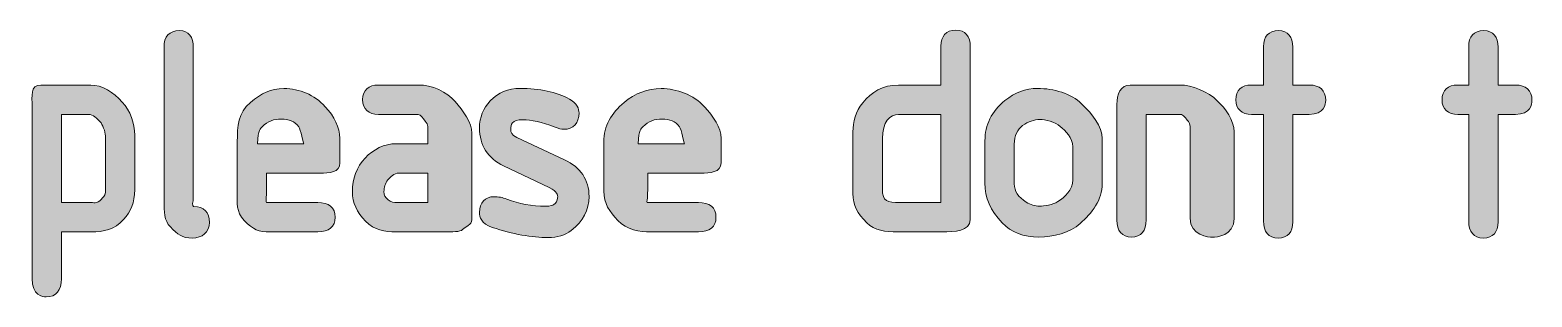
# Model space of a CAD drawing. Header units: inches. Extents: x 29 to 221, y -190 to -34.
# Drawn here: x 89.2 to 125.35, y -189.59 to -183.18 of the extents above; entities that cross this region are included whole.
import ezdxf

# ---------------------------------------------------------------- set-up
doc = ezdxf.new("R2010")
doc.units = ezdxf.units.IN
doc.header["$MEASUREMENT"] = 0
doc.layers.add('Layer 1', color=7, linetype='Continuous')

# ---------------------------------------------------------------- blocks, each defined once
blk = doc.blocks.new('block 4')
at = {"layer": 'Layer 1', "true_color": 0xffffff}
h = blk.add_hatch(color=7, dxfattribs=at)
h.dxf.hatch_style = 2
edge = h.paths.add_edge_path()
edge.add_spline(control_points=[(93.103, -188.18), (92.873, -188.18), (92.749, -188.091), (92.58, -187.914), (92.427, -187.753), (92.428, -187.548), (92.428, -187.302), (92.428, -187.302), (92.428, -183.591), (92.428, -183.591), (92.428, -183.343), (92.551, -183.196), (92.801, -183.196), (93.025, -183.196), (93.133, -183.347), (93.133, -183.6), (93.133, -183.6), (93.133, -187.228), (93.133, -187.228), (93.133, -187.3), (93.088, -187.422), (93.141, -187.422), (93.396, -187.422), (93.521, -187.565), (93.521, -187.804), (93.521, -188.04), (93.348, -188.18), (93.103, -188.18)], knot_values=[0, 0, 0, 0, 1, 1, 1, 2, 2, 2, 3, 3, 3, 4, 4, 4, 5, 5, 5, 6, 6, 6, 7, 7, 7, 8, 8, 8, 9, 9, 9, 9], degree=3, periodic=1)
h = blk.add_hatch(color=7, dxfattribs=at)
h.dxf.hatch_style = 2
edge = h.paths.add_edge_path()
edge.add_spline(control_points=[(110.085, -188.031), (109.776, -188.031), (109.536, -188.006), (109.34, -187.811), (109.11, -187.58), (109.008, -187.394), (109.008, -187.11), (109.008, -187.11), (109.008, -185.631), (109.008, -185.631), (109.008, -185.395), (109.076, -185.13), (109.241, -184.93), (109.449, -184.676), (109.728, -184.503), (110.1, -184.503), (110.1, -184.503), (111.125, -184.503), (111.125, -184.503), (111.125, -184.503), (111.125, -183.572), (111.125, -183.572), (111.125, -183.328), (111.242, -183.183), (111.478, -183.183), (111.713, -183.183), (111.831, -183.334), (111.831, -183.587), (111.831, -183.587), (111.831, -187.739), (111.831, -187.739), (111.831, -188.015), (111.439, -188.031), (111.16, -188.031), (111.16, -188.031), (110.085, -188.031), (110.085, -188.031)], knot_values=[0, 0, 0, 0, 1, 1, 1, 2, 2, 2, 3, 3, 3, 4, 4, 4, 5, 5, 5, 6, 6, 6, 7, 7, 7, 8, 8, 8, 9, 9, 9, 10, 10, 10, 11, 11, 11, 12, 12, 12, 12], degree=3, periodic=1)
edge = h.paths.add_edge_path()
edge.add_spline(control_points=[(110.103, -185.208), (109.903, -185.208), (109.714, -185.394), (109.714, -185.786), (109.714, -185.786), (109.714, -187.007), (109.714, -187.007), (109.714, -187.295), (109.839, -187.325), (110.137, -187.325), (110.137, -187.325), (111.125, -187.325), (111.125, -187.325), (111.125, -187.325), (111.125, -185.208), (111.125, -185.208), (111.125, -185.208), (110.103, -185.208), (110.103, -185.208)], knot_values=[0, 0, 0, 0, 1, 1, 1, 2, 2, 2, 3, 3, 3, 4, 4, 4, 5, 5, 5, 6, 6, 6, 6], degree=3, periodic=1)
h = blk.add_hatch(color=7, dxfattribs=at)
h.dxf.hatch_style = 2
edge = h.paths.add_edge_path()
edge.add_spline(control_points=[(119.239, -188.18), (119.005, -188.18), (118.886, -188.027), (118.886, -187.77), (118.886, -187.77), (118.886, -185.208), (118.886, -185.208), (118.886, -185.208), (118.599, -185.208), (118.599, -185.208), (118.365, -185.208), (118.219, -185.085), (118.219, -184.859), (118.219, -184.629), (118.363, -184.503), (118.596, -184.503), (118.596, -184.503), (118.886, -184.503), (118.886, -184.503), (118.886, -184.503), (118.886, -183.581), (118.886, -183.581), (118.886, -183.34), (119.009, -183.196), (119.248, -183.196), (119.476, -183.196), (119.592, -183.345), (119.592, -183.594), (119.592, -183.594), (119.592, -184.503), (119.592, -184.503), (119.592, -184.503), (119.991, -184.503), (119.991, -184.503), (120.236, -184.503), (120.383, -184.632), (120.383, -184.877), (120.383, -184.959), (120.354, -185.208), (119.985, -185.208), (119.985, -185.208), (119.592, -185.208), (119.592, -185.208), (119.592, -185.208), (119.592, -187.792), (119.592, -187.792), (119.592, -188.035), (119.473, -188.18), (119.239, -188.18)], knot_values=[0, 0, 0, 0, 1, 1, 1, 2, 2, 2, 3, 3, 3, 4, 4, 4, 5, 5, 5, 6, 6, 6, 7, 7, 7, 8, 8, 8, 9, 9, 9, 10, 10, 10, 11, 11, 11, 12, 12, 12, 13, 13, 13, 14, 14, 14, 15, 15, 15, 16, 16, 16, 16], degree=3, periodic=1)
h = blk.add_hatch(color=7, dxfattribs=at)
h.dxf.hatch_style = 2
edge = h.paths.add_edge_path()
edge.add_spline(control_points=[(124.178, -188.18), (123.944, -188.18), (123.825, -188.027), (123.825, -187.77), (123.825, -187.77), (123.825, -185.208), (123.825, -185.208), (123.825, -185.208), (123.563, -185.208), (123.563, -185.208), (123.329, -185.208), (123.183, -185.085), (123.183, -184.859), (123.183, -184.629), (123.328, -184.503), (123.56, -184.503), (123.56, -184.503), (123.825, -184.503), (123.825, -184.503), (123.825, -184.503), (123.825, -183.581), (123.825, -183.581), (123.825, -183.34), (123.947, -183.196), (124.187, -183.196), (124.415, -183.196), (124.531, -183.345), (124.531, -183.594), (124.531, -183.594), (124.531, -184.503), (124.531, -184.503), (124.531, -184.503), (124.955, -184.503), (124.955, -184.503), (125.2, -184.503), (125.347, -184.632), (125.347, -184.877), (125.347, -184.959), (125.318, -185.208), (124.949, -185.208), (124.949, -185.208), (124.531, -185.208), (124.531, -185.208), (124.531, -185.208), (124.531, -187.792), (124.531, -187.792), (124.531, -188.035), (124.412, -188.18), (124.178, -188.18)], knot_values=[0, 0, 0, 0, 1, 1, 1, 2, 2, 2, 3, 3, 3, 4, 4, 4, 5, 5, 5, 6, 6, 6, 7, 7, 7, 8, 8, 8, 9, 9, 9, 10, 10, 10, 11, 11, 11, 12, 12, 12, 13, 13, 13, 14, 14, 14, 15, 15, 15, 16, 16, 16, 16], degree=3, periodic=1)
h = blk.add_hatch(color=7, dxfattribs=at)
h.dxf.hatch_style = 2
edge = h.paths.add_edge_path()
edge.add_spline(control_points=[(89.592, -189.594), (89.506, -189.594), (89.253, -189.562), (89.253, -189.15), (89.253, -189.15), (89.253, -185.026), (89.253, -185.026), (89.253, -184.767), (89.204, -184.503), (89.463, -184.503), (89.463, -184.503), (90.663, -184.503), (90.663, -184.503), (90.942, -184.503), (91.205, -184.677), (91.424, -184.913), (91.615, -185.118), (91.722, -185.422), (91.722, -185.708), (91.722, -185.708), (91.722, -187.017), (91.722, -187.017), (91.722, -187.346), (91.626, -187.538), (91.456, -187.734), (91.243, -187.981), (90.972, -188.031), (90.672, -188.031), (90.672, -188.031), (89.958, -188.031), (89.958, -188.031), (89.958, -188.031), (89.958, -189.162), (89.958, -189.162), (89.958, -189.433), (89.837, -189.594), (89.592, -189.594)], knot_values=[0, 0, 0, 0, 1, 1, 1, 2, 2, 2, 3, 3, 3, 4, 4, 4, 5, 5, 5, 6, 6, 6, 7, 7, 7, 8, 8, 8, 9, 9, 9, 10, 10, 10, 11, 11, 11, 12, 12, 12, 12], degree=3, periodic=1)
edge = h.paths.add_edge_path()
edge.add_spline(control_points=[(90.65, -187.325), (90.706, -187.325), (90.828, -187.366), (90.916, -187.25), (90.958, -187.194), (91.017, -187.175), (91.017, -187.082), (91.017, -187.082), (91.017, -185.724), (91.017, -185.724), (91.017, -185.613), (90.949, -185.449), (90.889, -185.385), (90.826, -185.318), (90.713, -185.208), (90.616, -185.208), (90.616, -185.208), (89.958, -185.208), (89.958, -185.208), (89.958, -185.208), (89.958, -187.325), (89.958, -187.325), (89.958, -187.325), (90.65, -187.325), (90.65, -187.325)], knot_values=[0, 0, 0, 0, 1, 1, 1, 2, 2, 2, 3, 3, 3, 4, 4, 4, 5, 5, 5, 6, 6, 6, 7, 7, 7, 8, 8, 8, 8], degree=3, periodic=1)
h = blk.add_hatch(color=7, dxfattribs=at)
h.dxf.hatch_style = 2
edge = h.paths.add_edge_path()
edge.add_spline(control_points=[(94.988, -188.031), (94.696, -188.031), (94.579, -187.989), (94.36, -187.758), (94.154, -187.54), (94.192, -187.352), (94.192, -187.051), (94.192, -187.051), (94.192, -185.866), (94.192, -185.866), (94.192, -185.495), (94.204, -185.177), (94.509, -184.921), (94.771, -184.7), (94.995, -184.588), (95.313, -184.588), (95.692, -184.588), (96.044, -184.735), (96.308, -185.024), (96.525, -185.263), (96.661, -185.519), (96.661, -185.786), (96.661, -185.786), (96.661, -186.375), (96.661, -186.375), (96.661, -186.605), (96.402, -186.619), (96.182, -186.619), (96.182, -186.619), (94.897, -186.619), (94.897, -186.619), (94.897, -186.619), (94.897, -187.007), (94.897, -187.007), (94.897, -187.377), (94.827, -187.325), (95, -187.325), (95, -187.325), (96.126, -187.325), (96.126, -187.325), (96.39, -187.325), (96.549, -187.443), (96.549, -187.681), (96.549, -187.914), (96.392, -188.031), (96.129, -188.031), (96.129, -188.031), (94.988, -188.031), (94.988, -188.031)], knot_values=[0, 0, 0, 0, 1, 1, 1, 2, 2, 2, 3, 3, 3, 4, 4, 4, 5, 5, 5, 6, 6, 6, 7, 7, 7, 8, 8, 8, 9, 9, 9, 10, 10, 10, 11, 11, 11, 12, 12, 12, 13, 13, 13, 14, 14, 14, 15, 15, 15, 16, 16, 16, 16], degree=3, periodic=1)
edge = h.paths.add_edge_path()
edge.add_spline(control_points=[(95.792, -185.914), (95.776, -185.914), (95.719, -185.571), (95.67, -185.505), (95.567, -185.365), (95.434, -185.323), (95.251, -185.323), (95.075, -185.323), (94.924, -185.361), (94.789, -185.511), (94.752, -185.553), (94.692, -185.561), (94.677, -185.914), (94.677, -185.914), (95.792, -185.914), (95.792, -185.914)], knot_values=[0, 0, 0, 0, 1, 1, 1, 2, 2, 2, 3, 3, 3, 4, 4, 4, 5, 5, 5, 5], degree=3, periodic=1)
h = blk.add_hatch(color=7, dxfattribs=at)
h.dxf.hatch_style = 2
edge = h.paths.add_edge_path()
edge.add_spline(control_points=[(98.011, -188.031), (97.736, -188.031), (97.489, -187.994), (97.278, -187.774), (97.068, -187.557), (96.962, -187.342), (96.962, -187.063), (96.962, -186.758), (97.064, -186.471), (97.265, -186.26), (97.469, -186.047), (97.724, -185.914), (98.023, -185.914), (98.023, -185.914), (98.778, -185.914), (98.778, -185.914), (98.778, -185.914), (98.778, -185.581), (98.778, -185.581), (98.778, -185.565), (98.8, -185.451), (98.715, -185.368), (98.651, -185.306), (98.615, -185.208), (98.541, -185.208), (98.541, -185.208), (97.589, -185.208), (97.589, -185.208), (97.35, -185.208), (97.207, -185.09), (97.207, -184.852), (97.207, -184.622), (97.353, -184.503), (97.589, -184.503), (97.589, -184.503), (98.554, -184.503), (98.554, -184.503), (98.865, -184.503), (99.238, -184.665), (99.435, -184.9), (99.625, -185.126), (99.836, -185.41), (99.836, -185.656), (99.836, -185.656), (99.836, -187.739), (99.836, -187.739), (99.836, -187.866), (99.684, -187.897), (99.611, -187.978), (99.558, -188.035), (99.347, -188.031), (99.189, -188.031), (99.189, -188.031), (98.011, -188.031), (98.011, -188.031)], knot_values=[0, 0, 0, 0, 1, 1, 1, 2, 2, 2, 3, 3, 3, 4, 4, 4, 5, 5, 5, 6, 6, 6, 7, 7, 7, 8, 8, 8, 9, 9, 9, 10, 10, 10, 11, 11, 11, 12, 12, 12, 13, 13, 13, 14, 14, 14, 15, 15, 15, 16, 16, 16, 17, 17, 17, 18, 18, 18, 18], degree=3, periodic=1)
edge = h.paths.add_edge_path()
edge.add_spline(control_points=[(98.085, -186.619), (97.959, -186.619), (97.871, -186.718), (97.814, -186.785), (97.751, -186.86), (97.721, -186.973), (97.721, -187.061), (97.721, -187.156), (97.751, -187.199), (97.818, -187.258), (97.888, -187.322), (97.961, -187.325), (98.042, -187.325), (98.042, -187.325), (98.778, -187.325), (98.778, -187.325), (98.778, -187.325), (98.778, -186.619), (98.778, -186.619), (98.778, -186.619), (98.085, -186.619), (98.085, -186.619)], knot_values=[0, 0, 0, 0, 1, 1, 1, 2, 2, 2, 3, 3, 3, 4, 4, 4, 5, 5, 5, 6, 6, 6, 7, 7, 7, 7], degree=3, periodic=1)
h = blk.add_hatch(color=7, dxfattribs=at)
h.dxf.hatch_style = 2
edge = h.paths.add_edge_path()
edge.add_spline(control_points=[(101.673, -188.168), (101.276, -188.168), (100.823, -188.086), (100.324, -187.925), (100.059, -187.839), (100.019, -187.663), (100.019, -187.565), (100.019, -187.332), (100.155, -187.186), (100.374, -187.186), (100.473, -187.186), (100.574, -187.206), (100.676, -187.246), (100.967, -187.358), (101.28, -187.416), (101.608, -187.416), (101.728, -187.416), (101.783, -187.391), (101.805, -187.377), (101.85, -187.349), (101.901, -187.301), (101.901, -187.181), (101.901, -187.152), (101.901, -187.065), (101.699, -186.969), (101.699, -186.969), (100.6, -186.445), (100.6, -186.445), (100.22, -186.265), (100.019, -185.948), (100.019, -185.531), (100.019, -185.284), (100.107, -185.066), (100.28, -184.883), (100.468, -184.685), (100.709, -184.585), (100.997, -184.585), (101.468, -184.585), (101.869, -184.671), (102.187, -184.841), (102.375, -184.943), (102.415, -185.079), (102.415, -185.175), (102.415, -185.42), (102.279, -185.567), (102.051, -185.567), (101.994, -185.567), (101.921, -185.549), (101.82, -185.51), (101.525, -185.395), (101.269, -185.337), (101.059, -185.337), (100.794, -185.337), (100.772, -185.452), (100.772, -185.569), (100.772, -185.63), (100.789, -185.701), (100.918, -185.761), (100.918, -185.761), (102.062, -186.298), (102.062, -186.298), (102.451, -186.476), (102.657, -186.782), (102.657, -187.184), (102.657, -187.507), (102.513, -187.781), (102.229, -187.998), (102.081, -188.111), (101.894, -188.168), (101.673, -188.168)], knot_values=[0, 0, 0, 0, 1, 1, 1, 2, 2, 2, 3, 3, 3, 4, 4, 4, 5, 5, 5, 6, 6, 6, 7, 7, 7, 8, 8, 8, 9, 9, 9, 10, 10, 10, 11, 11, 11, 12, 12, 12, 13, 13, 13, 14, 14, 14, 15, 15, 15, 16, 16, 16, 17, 17, 17, 18, 18, 18, 19, 19, 19, 20, 20, 20, 21, 21, 21, 22, 22, 22, 23, 23, 23, 23], degree=3, periodic=1)
h = blk.add_hatch(color=7, dxfattribs=at)
h.dxf.hatch_style = 2
edge = h.paths.add_edge_path()
edge.add_spline(control_points=[(104.15, -188.031), (103.858, -188.031), (103.57, -187.989), (103.351, -187.758), (103.145, -187.54), (103.011, -187.352), (103.011, -187.051), (103.011, -187.051), (103.011, -185.866), (103.011, -185.866), (103.011, -185.495), (103.195, -185.177), (103.5, -184.921), (103.762, -184.7), (104.072, -184.588), (104.39, -184.588), (104.769, -184.588), (105.168, -184.735), (105.432, -185.024), (105.65, -185.263), (105.833, -185.519), (105.833, -185.786), (105.833, -185.786), (105.833, -186.375), (105.833, -186.375), (105.833, -186.605), (105.564, -186.619), (105.344, -186.619), (105.344, -186.619), (104.069, -186.619), (104.069, -186.619), (104.069, -186.619), (104.069, -187.007), (104.069, -187.007), (104.069, -187.377), (103.989, -187.325), (104.162, -187.325), (104.162, -187.325), (105.288, -187.325), (105.288, -187.325), (105.553, -187.325), (105.711, -187.443), (105.711, -187.681), (105.711, -187.914), (105.554, -188.031), (105.291, -188.031), (105.291, -188.031), (104.15, -188.031), (104.15, -188.031)], knot_values=[0, 0, 0, 0, 1, 1, 1, 2, 2, 2, 3, 3, 3, 4, 4, 4, 5, 5, 5, 6, 6, 6, 7, 7, 7, 8, 8, 8, 9, 9, 9, 10, 10, 10, 11, 11, 11, 12, 12, 12, 13, 13, 13, 14, 14, 14, 15, 15, 15, 16, 16, 16, 16], degree=3, periodic=1)
edge = h.paths.add_edge_path()
edge.add_spline(control_points=[(104.954, -185.914), (104.938, -185.914), (104.881, -185.571), (104.832, -185.505), (104.73, -185.365), (104.597, -185.323), (104.414, -185.323), (104.238, -185.323), (104.086, -185.361), (103.952, -185.511), (103.914, -185.553), (103.854, -185.561), (103.839, -185.914), (103.839, -185.914), (104.954, -185.914), (104.954, -185.914)], knot_values=[0, 0, 0, 0, 1, 1, 1, 2, 2, 2, 3, 3, 3, 4, 4, 4, 5, 5, 5, 5], degree=3, periodic=1)
h = blk.add_hatch(color=7, dxfattribs=at)
h.dxf.hatch_style = 2
edge = h.paths.add_edge_path()
edge.add_spline(control_points=[(113.483, -188.156), (113.114, -188.156), (112.819, -188.041), (112.596, -187.813), (112.319, -187.531), (112.183, -187.209), (112.183, -186.855), (112.183, -186.855), (112.183, -185.842), (112.183, -185.842), (112.183, -185.463), (112.342, -185.138), (112.665, -184.876), (112.902, -184.683), (113.165, -184.585), (113.451, -184.585), (113.838, -184.585), (114.263, -184.709), (114.51, -184.954), (114.77, -185.211), (115.006, -185.493), (115.006, -185.792), (115.006, -185.792), (115.006, -186.871), (115.006, -186.871), (115.006, -187.262), (114.757, -187.585), (114.474, -187.833), (114.23, -188.047), (113.827, -188.156), (113.483, -188.156)], knot_values=[0, 0, 0, 0, 1, 1, 1, 2, 2, 2, 3, 3, 3, 4, 4, 4, 5, 5, 5, 6, 6, 6, 7, 7, 7, 8, 8, 8, 9, 9, 9, 10, 10, 10, 10], degree=3, periodic=1)
edge = h.paths.add_edge_path()
edge.add_spline(control_points=[(113.505, -185.331), (113.371, -185.331), (113.225, -185.38), (113.089, -185.479), (112.964, -185.571), (112.889, -185.718), (112.889, -185.925), (112.889, -185.925), (112.889, -186.877), (112.889, -186.877), (112.889, -187.06), (112.989, -187.199), (113.173, -187.314), (113.282, -187.382), (113.393, -187.416), (113.498, -187.416), (113.599, -187.416), (113.829, -187.378), (113.938, -187.305), (114.098, -187.197), (114.3, -187.026), (114.3, -186.781), (114.3, -186.781), (114.3, -185.99), (114.3, -185.99), (114.3, -185.77), (114.119, -185.609), (113.996, -185.497), (113.874, -185.385), (113.632, -185.331), (113.505, -185.331)], knot_values=[0, 0, 0, 0, 1, 1, 1, 2, 2, 2, 3, 3, 3, 4, 4, 4, 5, 5, 5, 6, 6, 6, 7, 7, 7, 8, 8, 8, 9, 9, 9, 10, 10, 10, 10], degree=3, periodic=1)
h = blk.add_hatch(color=7, dxfattribs=at)
h.dxf.hatch_style = 2
edge = h.paths.add_edge_path()
edge.add_spline(control_points=[(117.661, -188.159), (117.57, -188.159), (117.122, -188.126), (117.122, -187.705), (117.122, -187.705), (117.122, -185.668), (117.122, -185.668), (117.122, -185.562), (117.126, -185.418), (117.079, -185.376), (117.008, -185.309), (116.964, -185.208), (116.887, -185.208), (116.887, -185.208), (116.064, -185.208), (116.064, -185.208), (116.064, -185.208), (116.064, -187.745), (116.064, -187.745), (116.064, -188.002), (115.942, -188.156), (115.713, -188.156), (115.481, -188.156), (115.358, -188.003), (115.358, -187.748), (115.358, -187.748), (115.358, -184.967), (115.358, -184.967), (115.358, -184.731), (115.446, -184.503), (115.678, -184.503), (115.678, -184.503), (116.872, -184.503), (116.872, -184.503), (117.162, -184.503), (117.551, -184.66), (117.782, -184.888), (117.963, -185.067), (118.181, -185.344), (118.181, -185.631), (118.181, -185.631), (118.181, -187.711), (118.181, -187.711), (118.181, -188.127), (117.747, -188.159), (117.661, -188.159)], knot_values=[0, 0, 0, 0, 1, 1, 1, 2, 2, 2, 3, 3, 3, 4, 4, 4, 5, 5, 5, 6, 6, 6, 7, 7, 7, 8, 8, 8, 9, 9, 9, 10, 10, 10, 11, 11, 11, 12, 12, 12, 13, 13, 13, 14, 14, 14, 15, 15, 15, 15], degree=3, periodic=1)
at = {"layer": 'Layer 1', "lineweight": 0}
for points, knots in [([(93.103, -188.18), (92.873, -188.18), (92.749, -188.091), (92.58, -187.914), (92.427, -187.753), (92.428, -187.548), (92.428, -187.302), (92.428, -187.302), (92.428, -183.591), (92.428, -183.591), (92.428, -183.343), (92.551, -183.196), (92.801, -183.196), (93.025, -183.196), (93.133, -183.347), (93.133, -183.6), (93.133, -183.6), (93.133, -187.228), (93.133, -187.228), (93.133, -187.3), (93.088, -187.422), (93.141, -187.422), (93.396, -187.422), (93.521, -187.565), (93.521, -187.804), (93.521, -188.04), (93.348, -188.18), (93.103, -188.18)], [0, 0, 0, 0, 1, 1, 1, 2, 2, 2, 3, 3, 3, 4, 4, 4, 5, 5, 5, 6, 6, 6, 7, 7, 7, 8, 8, 8, 9, 9, 9, 9]), ([(110.085, -188.031), (109.776, -188.031), (109.536, -188.006), (109.34, -187.811), (109.11, -187.58), (109.008, -187.394), (109.008, -187.11), (109.008, -187.11), (109.008, -185.631), (109.008, -185.631), (109.008, -185.395), (109.076, -185.13), (109.241, -184.93), (109.449, -184.676), (109.728, -184.503), (110.1, -184.503), (110.1, -184.503), (111.125, -184.503), (111.125, -184.503), (111.125, -184.503), (111.125, -183.572), (111.125, -183.572), (111.125, -183.328), (111.242, -183.183), (111.478, -183.183), (111.713, -183.183), (111.831, -183.334), (111.831, -183.587), (111.831, -183.587), (111.831, -187.739), (111.831, -187.739), (111.831, -188.015), (111.439, -188.031), (111.16, -188.031), (111.16, -188.031), (110.085, -188.031), (110.085, -188.031)], [0, 0, 0, 0, 1, 1, 1, 2, 2, 2, 3, 3, 3, 4, 4, 4, 5, 5, 5, 6, 6, 6, 7, 7, 7, 8, 8, 8, 9, 9, 9, 10, 10, 10, 11, 11, 11, 12, 12, 12, 12]), ([(119.239, -188.18), (119.005, -188.18), (118.886, -188.027), (118.886, -187.77), (118.886, -187.77), (118.886, -185.208), (118.886, -185.208), (118.886, -185.208), (118.599, -185.208), (118.599, -185.208), (118.365, -185.208), (118.219, -185.085), (118.219, -184.859), (118.219, -184.629), (118.363, -184.503), (118.596, -184.503), (118.596, -184.503), (118.886, -184.503), (118.886, -184.503), (118.886, -184.503), (118.886, -183.581), (118.886, -183.581), (118.886, -183.34), (119.009, -183.196), (119.248, -183.196), (119.476, -183.196), (119.592, -183.345), (119.592, -183.594), (119.592, -183.594), (119.592, -184.503), (119.592, -184.503), (119.592, -184.503), (119.991, -184.503), (119.991, -184.503), (120.236, -184.503), (120.383, -184.632), (120.383, -184.877), (120.383, -184.959), (120.354, -185.208), (119.985, -185.208), (119.985, -185.208), (119.592, -185.208), (119.592, -185.208), (119.592, -185.208), (119.592, -187.792), (119.592, -187.792), (119.592, -188.035), (119.473, -188.18), (119.239, -188.18)], [0, 0, 0, 0, 1, 1, 1, 2, 2, 2, 3, 3, 3, 4, 4, 4, 5, 5, 5, 6, 6, 6, 7, 7, 7, 8, 8, 8, 9, 9, 9, 10, 10, 10, 11, 11, 11, 12, 12, 12, 13, 13, 13, 14, 14, 14, 15, 15, 15, 16, 16, 16, 16]), ([(124.178, -188.18), (123.944, -188.18), (123.825, -188.027), (123.825, -187.77), (123.825, -187.77), (123.825, -185.208), (123.825, -185.208), (123.825, -185.208), (123.563, -185.208), (123.563, -185.208), (123.329, -185.208), (123.183, -185.085), (123.183, -184.859), (123.183, -184.629), (123.328, -184.503), (123.56, -184.503), (123.56, -184.503), (123.825, -184.503), (123.825, -184.503), (123.825, -184.503), (123.825, -183.581), (123.825, -183.581), (123.825, -183.34), (123.947, -183.196), (124.187, -183.196), (124.415, -183.196), (124.531, -183.345), (124.531, -183.594), (124.531, -183.594), (124.531, -184.503), (124.531, -184.503), (124.531, -184.503), (124.955, -184.503), (124.955, -184.503), (125.2, -184.503), (125.347, -184.632), (125.347, -184.877), (125.347, -184.959), (125.318, -185.208), (124.949, -185.208), (124.949, -185.208), (124.531, -185.208), (124.531, -185.208), (124.531, -185.208), (124.531, -187.792), (124.531, -187.792), (124.531, -188.035), (124.412, -188.18), (124.178, -188.18)], [0, 0, 0, 0, 1, 1, 1, 2, 2, 2, 3, 3, 3, 4, 4, 4, 5, 5, 5, 6, 6, 6, 7, 7, 7, 8, 8, 8, 9, 9, 9, 10, 10, 10, 11, 11, 11, 12, 12, 12, 13, 13, 13, 14, 14, 14, 15, 15, 15, 16, 16, 16, 16]), ([(89.592, -189.594), (89.506, -189.594), (89.253, -189.562), (89.253, -189.15), (89.253, -189.15), (89.253, -185.026), (89.253, -185.026), (89.253, -184.767), (89.204, -184.503), (89.463, -184.503), (89.463, -184.503), (90.663, -184.503), (90.663, -184.503), (90.942, -184.503), (91.205, -184.677), (91.424, -184.913), (91.615, -185.118), (91.722, -185.422), (91.722, -185.708), (91.722, -185.708), (91.722, -187.017), (91.722, -187.017), (91.722, -187.346), (91.626, -187.538), (91.456, -187.734), (91.243, -187.981), (90.972, -188.031), (90.672, -188.031), (90.672, -188.031), (89.958, -188.031), (89.958, -188.031), (89.958, -188.031), (89.958, -189.162), (89.958, -189.162), (89.958, -189.433), (89.837, -189.594), (89.592, -189.594)], [0, 0, 0, 0, 1, 1, 1, 2, 2, 2, 3, 3, 3, 4, 4, 4, 5, 5, 5, 6, 6, 6, 7, 7, 7, 8, 8, 8, 9, 9, 9, 10, 10, 10, 11, 11, 11, 12, 12, 12, 12]), ([(94.988, -188.031), (94.696, -188.031), (94.579, -187.989), (94.36, -187.758), (94.154, -187.54), (94.192, -187.352), (94.192, -187.051), (94.192, -187.051), (94.192, -185.866), (94.192, -185.866), (94.192, -185.495), (94.204, -185.177), (94.509, -184.921), (94.771, -184.7), (94.995, -184.588), (95.313, -184.588), (95.692, -184.588), (96.044, -184.735), (96.308, -185.024), (96.525, -185.263), (96.661, -185.519), (96.661, -185.786), (96.661, -185.786), (96.661, -186.375), (96.661, -186.375), (96.661, -186.605), (96.402, -186.619), (96.182, -186.619), (96.182, -186.619), (94.897, -186.619), (94.897, -186.619), (94.897, -186.619), (94.897, -187.007), (94.897, -187.007), (94.897, -187.377), (94.827, -187.325), (95, -187.325), (95, -187.325), (96.126, -187.325), (96.126, -187.325), (96.39, -187.325), (96.549, -187.443), (96.549, -187.681), (96.549, -187.914), (96.392, -188.031), (96.129, -188.031), (96.129, -188.031), (94.988, -188.031), (94.988, -188.031)], [0, 0, 0, 0, 1, 1, 1, 2, 2, 2, 3, 3, 3, 4, 4, 4, 5, 5, 5, 6, 6, 6, 7, 7, 7, 8, 8, 8, 9, 9, 9, 10, 10, 10, 11, 11, 11, 12, 12, 12, 13, 13, 13, 14, 14, 14, 15, 15, 15, 16, 16, 16, 16]), ([(98.011, -188.031), (97.736, -188.031), (97.489, -187.994), (97.278, -187.774), (97.068, -187.557), (96.962, -187.342), (96.962, -187.063), (96.962, -186.758), (97.064, -186.471), (97.265, -186.26), (97.469, -186.047), (97.724, -185.914), (98.023, -185.914), (98.023, -185.914), (98.778, -185.914), (98.778, -185.914), (98.778, -185.914), (98.778, -185.581), (98.778, -185.581), (98.778, -185.565), (98.8, -185.451), (98.715, -185.368), (98.651, -185.306), (98.615, -185.208), (98.541, -185.208), (98.541, -185.208), (97.589, -185.208), (97.589, -185.208), (97.35, -185.208), (97.207, -185.09), (97.207, -184.852), (97.207, -184.622), (97.353, -184.503), (97.589, -184.503), (97.589, -184.503), (98.554, -184.503), (98.554, -184.503), (98.865, -184.503), (99.238, -184.665), (99.435, -184.9), (99.625, -185.126), (99.836, -185.41), (99.836, -185.656), (99.836, -185.656), (99.836, -187.739), (99.836, -187.739), (99.836, -187.866), (99.684, -187.897), (99.611, -187.978), (99.558, -188.035), (99.347, -188.031), (99.189, -188.031), (99.189, -188.031), (98.011, -188.031), (98.011, -188.031)], [0, 0, 0, 0, 1, 1, 1, 2, 2, 2, 3, 3, 3, 4, 4, 4, 5, 5, 5, 6, 6, 6, 7, 7, 7, 8, 8, 8, 9, 9, 9, 10, 10, 10, 11, 11, 11, 12, 12, 12, 13, 13, 13, 14, 14, 14, 15, 15, 15, 16, 16, 16, 17, 17, 17, 18, 18, 18, 18]), ([(101.673, -188.168), (101.276, -188.168), (100.823, -188.086), (100.324, -187.925), (100.059, -187.839), (100.019, -187.663), (100.019, -187.565), (100.019, -187.332), (100.155, -187.186), (100.374, -187.186), (100.473, -187.186), (100.574, -187.206), (100.676, -187.246), (100.967, -187.358), (101.28, -187.416), (101.608, -187.416), (101.728, -187.416), (101.783, -187.391), (101.805, -187.377), (101.85, -187.349), (101.901, -187.301), (101.901, -187.181), (101.901, -187.152), (101.901, -187.065), (101.699, -186.969), (101.699, -186.969), (100.6, -186.445), (100.6, -186.445), (100.22, -186.265), (100.019, -185.948), (100.019, -185.531), (100.019, -185.284), (100.107, -185.066), (100.28, -184.883), (100.468, -184.685), (100.709, -184.585), (100.997, -184.585), (101.468, -184.585), (101.869, -184.671), (102.187, -184.841), (102.375, -184.943), (102.415, -185.079), (102.415, -185.175), (102.415, -185.42), (102.279, -185.567), (102.051, -185.567), (101.994, -185.567), (101.921, -185.549), (101.82, -185.51), (101.525, -185.395), (101.269, -185.337), (101.059, -185.337), (100.794, -185.337), (100.772, -185.452), (100.772, -185.569), (100.772, -185.63), (100.789, -185.701), (100.918, -185.761), (100.918, -185.761), (102.062, -186.298), (102.062, -186.298), (102.451, -186.476), (102.657, -186.782), (102.657, -187.184), (102.657, -187.507), (102.513, -187.781), (102.229, -187.998), (102.081, -188.111), (101.894, -188.168), (101.673, -188.168)], [0, 0, 0, 0, 1, 1, 1, 2, 2, 2, 3, 3, 3, 4, 4, 4, 5, 5, 5, 6, 6, 6, 7, 7, 7, 8, 8, 8, 9, 9, 9, 10, 10, 10, 11, 11, 11, 12, 12, 12, 13, 13, 13, 14, 14, 14, 15, 15, 15, 16, 16, 16, 17, 17, 17, 18, 18, 18, 19, 19, 19, 20, 20, 20, 21, 21, 21, 22, 22, 22, 23, 23, 23, 23]), ([(104.15, -188.031), (103.858, -188.031), (103.57, -187.989), (103.351, -187.758), (103.145, -187.54), (103.011, -187.352), (103.011, -187.051), (103.011, -187.051), (103.011, -185.866), (103.011, -185.866), (103.011, -185.495), (103.195, -185.177), (103.5, -184.921), (103.762, -184.7), (104.072, -184.588), (104.39, -184.588), (104.769, -184.588), (105.168, -184.735), (105.432, -185.024), (105.65, -185.263), (105.833, -185.519), (105.833, -185.786), (105.833, -185.786), (105.833, -186.375), (105.833, -186.375), (105.833, -186.605), (105.564, -186.619), (105.344, -186.619), (105.344, -186.619), (104.069, -186.619), (104.069, -186.619), (104.069, -186.619), (104.069, -187.007), (104.069, -187.007), (104.069, -187.377), (103.989, -187.325), (104.162, -187.325), (104.162, -187.325), (105.288, -187.325), (105.288, -187.325), (105.553, -187.325), (105.711, -187.443), (105.711, -187.681), (105.711, -187.914), (105.554, -188.031), (105.291, -188.031), (105.291, -188.031), (104.15, -188.031), (104.15, -188.031)], [0, 0, 0, 0, 1, 1, 1, 2, 2, 2, 3, 3, 3, 4, 4, 4, 5, 5, 5, 6, 6, 6, 7, 7, 7, 8, 8, 8, 9, 9, 9, 10, 10, 10, 11, 11, 11, 12, 12, 12, 13, 13, 13, 14, 14, 14, 15, 15, 15, 16, 16, 16, 16]), ([(113.483, -188.156), (113.114, -188.156), (112.819, -188.041), (112.596, -187.813), (112.319, -187.531), (112.183, -187.209), (112.183, -186.855), (112.183, -186.855), (112.183, -185.842), (112.183, -185.842), (112.183, -185.463), (112.342, -185.138), (112.665, -184.876), (112.902, -184.683), (113.165, -184.585), (113.451, -184.585), (113.838, -184.585), (114.263, -184.709), (114.51, -184.954), (114.77, -185.211), (115.006, -185.493), (115.006, -185.792), (115.006, -185.792), (115.006, -186.871), (115.006, -186.871), (115.006, -187.262), (114.757, -187.585), (114.474, -187.833), (114.23, -188.047), (113.827, -188.156), (113.483, -188.156)], [0, 0, 0, 0, 1, 1, 1, 2, 2, 2, 3, 3, 3, 4, 4, 4, 5, 5, 5, 6, 6, 6, 7, 7, 7, 8, 8, 8, 9, 9, 9, 10, 10, 10, 10]), ([(117.661, -188.159), (117.57, -188.159), (117.122, -188.126), (117.122, -187.705), (117.122, -187.705), (117.122, -185.668), (117.122, -185.668), (117.122, -185.562), (117.126, -185.418), (117.079, -185.376), (117.008, -185.309), (116.964, -185.208), (116.887, -185.208), (116.887, -185.208), (116.064, -185.208), (116.064, -185.208), (116.064, -185.208), (116.064, -187.745), (116.064, -187.745), (116.064, -188.002), (115.942, -188.156), (115.713, -188.156), (115.481, -188.156), (115.358, -188.003), (115.358, -187.748), (115.358, -187.748), (115.358, -184.967), (115.358, -184.967), (115.358, -184.731), (115.446, -184.503), (115.678, -184.503), (115.678, -184.503), (116.872, -184.503), (116.872, -184.503), (117.162, -184.503), (117.551, -184.66), (117.782, -184.888), (117.963, -185.067), (118.181, -185.344), (118.181, -185.631), (118.181, -185.631), (118.181, -187.711), (118.181, -187.711), (118.181, -188.127), (117.747, -188.159), (117.661, -188.159)], [0, 0, 0, 0, 1, 1, 1, 2, 2, 2, 3, 3, 3, 4, 4, 4, 5, 5, 5, 6, 6, 6, 7, 7, 7, 8, 8, 8, 9, 9, 9, 10, 10, 10, 11, 11, 11, 12, 12, 12, 13, 13, 13, 14, 14, 14, 15, 15, 15, 15]), ([(90.65, -187.325), (90.706, -187.325), (90.828, -187.366), (90.916, -187.25), (90.958, -187.194), (91.017, -187.175), (91.017, -187.082), (91.017, -187.082), (91.017, -185.724), (91.017, -185.724), (91.017, -185.613), (90.949, -185.449), (90.889, -185.385), (90.826, -185.318), (90.713, -185.208), (90.616, -185.208), (90.616, -185.208), (89.958, -185.208), (89.958, -185.208), (89.958, -185.208), (89.958, -187.325), (89.958, -187.325), (89.958, -187.325), (90.65, -187.325), (90.65, -187.325)], [0, 0, 0, 0, 1, 1, 1, 2, 2, 2, 3, 3, 3, 4, 4, 4, 5, 5, 5, 6, 6, 6, 7, 7, 7, 8, 8, 8, 8]), ([(95.792, -185.914), (95.776, -185.914), (95.719, -185.571), (95.67, -185.505), (95.567, -185.365), (95.434, -185.323), (95.251, -185.323), (95.075, -185.323), (94.924, -185.361), (94.789, -185.511), (94.752, -185.553), (94.692, -185.561), (94.677, -185.914), (94.677, -185.914), (95.792, -185.914), (95.792, -185.914)], [0, 0, 0, 0, 1, 1, 1, 2, 2, 2, 3, 3, 3, 4, 4, 4, 5, 5, 5, 5]), ([(104.954, -185.914), (104.938, -185.914), (104.881, -185.571), (104.832, -185.505), (104.73, -185.365), (104.597, -185.323), (104.414, -185.323), (104.238, -185.323), (104.086, -185.361), (103.952, -185.511), (103.914, -185.553), (103.854, -185.561), (103.839, -185.914), (103.839, -185.914), (104.954, -185.914), (104.954, -185.914)], [0, 0, 0, 0, 1, 1, 1, 2, 2, 2, 3, 3, 3, 4, 4, 4, 5, 5, 5, 5]), ([(110.103, -185.208), (109.903, -185.208), (109.714, -185.394), (109.714, -185.786), (109.714, -185.786), (109.714, -187.007), (109.714, -187.007), (109.714, -187.295), (109.839, -187.325), (110.137, -187.325), (110.137, -187.325), (111.125, -187.325), (111.125, -187.325), (111.125, -187.325), (111.125, -185.208), (111.125, -185.208), (111.125, -185.208), (110.103, -185.208), (110.103, -185.208)], [0, 0, 0, 0, 1, 1, 1, 2, 2, 2, 3, 3, 3, 4, 4, 4, 5, 5, 5, 6, 6, 6, 6]), ([(113.505, -185.331), (113.371, -185.331), (113.225, -185.38), (113.089, -185.479), (112.964, -185.571), (112.889, -185.718), (112.889, -185.925), (112.889, -185.925), (112.889, -186.877), (112.889, -186.877), (112.889, -187.06), (112.989, -187.199), (113.173, -187.314), (113.282, -187.382), (113.393, -187.416), (113.498, -187.416), (113.599, -187.416), (113.829, -187.378), (113.938, -187.305), (114.098, -187.197), (114.3, -187.026), (114.3, -186.781), (114.3, -186.781), (114.3, -185.99), (114.3, -185.99), (114.3, -185.77), (114.119, -185.609), (113.996, -185.497), (113.874, -185.385), (113.632, -185.331), (113.505, -185.331)], [0, 0, 0, 0, 1, 1, 1, 2, 2, 2, 3, 3, 3, 4, 4, 4, 5, 5, 5, 6, 6, 6, 7, 7, 7, 8, 8, 8, 9, 9, 9, 10, 10, 10, 10]), ([(98.085, -186.619), (97.959, -186.619), (97.871, -186.718), (97.814, -186.785), (97.751, -186.86), (97.721, -186.973), (97.721, -187.061), (97.721, -187.156), (97.751, -187.199), (97.818, -187.258), (97.888, -187.322), (97.961, -187.325), (98.042, -187.325), (98.042, -187.325), (98.778, -187.325), (98.778, -187.325), (98.778, -187.325), (98.778, -186.619), (98.778, -186.619), (98.778, -186.619), (98.085, -186.619), (98.085, -186.619)], [0, 0, 0, 0, 1, 1, 1, 2, 2, 2, 3, 3, 3, 4, 4, 4, 5, 5, 5, 6, 6, 6, 7, 7, 7, 7])]:
    blk.add_open_spline(points, degree=3, knots=knots, dxfattribs=at)

msp = doc.modelspace()

# ---------------------------------------------------------------- block references
at = {"layer": 'Layer 1'}
msp.add_blockref('block 4', (0, 0), dxfattribs=at)

doc.saveas('drawing.dxf')
